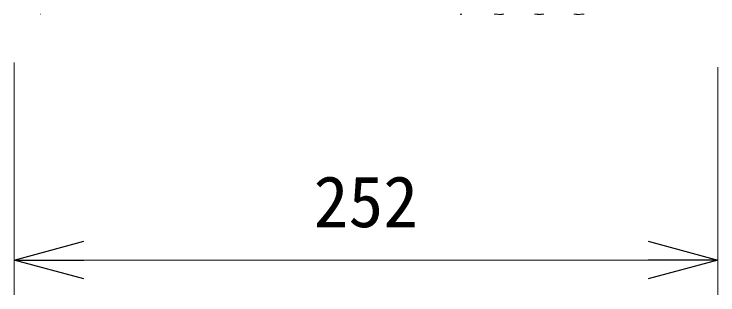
# Model space of a CAD drawing. Units: millimetres, scale not verified. Extents: x -62 to 63, y -56 to 57.
# Drawn here: x 15.98 to 41.18, y 8.31 to 18.37 of the extents above; entities that cross this region are included whole.
import ezdxf
from ezdxf.enums import TextEntityAlignment as Align

# ---------------------------------------------------------------- set-up
doc = ezdxf.new("R2010")
doc.units = ezdxf.units.MM
doc.header["$LTSCALE"] = 0.125
doc.layers.add('0-0_0', color=7, linetype='Continuous')
doc.layers.add('0-4_SUNPO', color=3, linetype='Continuous', lineweight=18)
doc.layers.add('0-5_GAIKEI', color=1, linetype='Continuous', lineweight=18)
doc.styles.add('ＭＳ ゴシック', font='')
doc.styles.get('ＭＳ ゴシック').set_extended_font_data('MS Gothic')

# ---------------------------------------------------------------- blocks, each defined once
blk = doc.blocks.new('_Open30')
at = {"layer": '0-0_0'}
blk.add_line((0, 0), (-1, 0), dxfattribs=at)
blk.add_lwpolyline([(-1, 0.26795), (0, 0), (-1, -0.26795)], dxfattribs=at)
blk = doc.blocks.new('D1')
at = {"layer": '0-4_SUNPO'}
for p, q in [((80.4695, 78.1279), (80.4695, 69.8104)), ((105.6695, 77.967), (105.6695, 69.8104)), ((103.1695, 71.0604), (82.9695, 71.0604))]:
    blk.add_line(p, q, dxfattribs=at)
at = {"layer": '0-4_SUNPO', "xscale": 2.5, "yscale": 2.5, "rotation": 180}
blk.add_blockref('_Open30', (80.4695, 71.0604), dxfattribs=at)
at = {"layer": '0-4_SUNPO', "xscale": 2.5, "yscale": 2.5}
blk.add_blockref('_Open30', (105.6695, 71.0604), dxfattribs=at)
at = {"layer": '0-4_SUNPO', "color": 7, "style": 'ＭＳ ゴシック'}
blk.add_text('252', height=1.833, dxfattribs=at).set_placement((91.1945, 71.6854), align=Align.BOTTOM_LEFT)

msp = doc.modelspace()

# ---------------------------------------------------------------- linework, layer by layer
at = {"layer": '0-5_GAIKEI', "color": 4}
msp.add_line((16.9163, 18.3664), (16.9197, 18.3664), dxfattribs=at)
at = {"layer": '0-5_GAIKEI'}
for p, q in [((31.9791, 18.3664), (31.9791, 18.3564)), ((33.3792, 18.3664), (33.3792, 18.3564)), ((33.5191, 18.3609), (33.5191, 18.3664)), ((34.6165, 18.365), (34.6149, 18.3657)), ((34.6165, 18.365), (34.6165, 18.3664)), ((34.7793, 18.3664), (34.7793, 18.3564)), ((34.9419, 18.365), (34.9419, 18.3664)), ((34.9436, 18.3657), (34.9419, 18.365)), ((36.0393, 18.3664), (36.0393, 18.3609)), ((36.1792, 18.3564), (36.1792, 18.3664))]:
    msp.add_line(p, q, dxfattribs=at)
for points in [[(31.9476, 18.3664), (31.9502, 18.3647), (31.9528, 18.3631), (31.9555, 18.3617), (31.9583, 18.3605), (31.9611, 18.3594), (31.964, 18.3585), (31.967, 18.3578), (31.9699, 18.3572), (31.973, 18.3567), (31.976, 18.3565), (31.9791, 18.3564)], [(31.9791, 18.3564), (31.9822, 18.3565), (31.9852, 18.3567), (31.9882, 18.3572), (31.9912, 18.3578), (31.9942, 18.3585), (31.9971, 18.3594), (32, 18.3605), (32.0028, 18.3617), (32.0055, 18.3631), (32.0082, 18.3647), (32.0108, 18.3664)], [(33.1649, 18.3664), (33.1843, 18.3647), (33.2037, 18.3631), (33.2232, 18.3617), (33.2426, 18.3605), (33.2621, 18.3594), (33.2816, 18.3585), (33.3011, 18.3578), (33.3206, 18.3572), (33.3401, 18.3567), (33.3597, 18.3565), (33.3792, 18.3564)], [(33.3792, 18.3564), (33.3919, 18.3564), (33.4047, 18.3565), (33.4174, 18.3567), (33.4301, 18.357), (33.4428, 18.3573), (33.4555, 18.3577), (33.4683, 18.3582), (33.481, 18.3587), (33.4937, 18.3594), (33.5064, 18.3601), (33.5191, 18.3609)], [(34.6182, 18.3647), (34.6181, 18.3647), (34.618, 18.3647), (34.6179, 18.3648), (34.6178, 18.3648), (34.6176, 18.3648), (34.6175, 18.3648), (34.6173, 18.3649), (34.6172, 18.3649), (34.6171, 18.3649), (34.617, 18.3649), (34.617, 18.3649), (34.6169, 18.365), (34.6168, 18.365), (34.6166, 18.365), (34.6165, 18.365)], [(34.6236, 18.3638), (34.6234, 18.3638), (34.6233, 18.3638), (34.6231, 18.3639), (34.623, 18.3639), (34.6229, 18.3639), (34.6229, 18.3639), (34.6228, 18.3639), (34.6227, 18.3639), (34.6226, 18.364), (34.6225, 18.364), (34.6223, 18.364), (34.6222, 18.364), (34.6222, 18.364), (34.6221, 18.3641), (34.622, 18.3641), (34.6219, 18.3641), (34.6218, 18.3641), (34.6217, 18.3641), (34.6216, 18.3641), (34.6215, 18.3641), (34.6215, 18.3642), (34.6214, 18.3642), (34.6213, 18.3642), (34.6212, 18.3642), (34.6211, 18.3642), (34.6209, 18.3642), (34.6208, 18.3643), (34.6198, 18.3645), (34.6197, 18.3645), (34.6196, 18.3645), (34.6195, 18.3645), (34.6194, 18.3645), (34.6193, 18.3645), (34.6192, 18.3645), (34.619, 18.3646), (34.619, 18.3646), (34.6187, 18.3646), (34.6186, 18.3647), (34.6182, 18.3647)], [(34.6285, 18.363), (34.6284, 18.363), (34.6278, 18.3631), (34.6277, 18.3631), (34.6275, 18.3631), (34.6274, 18.3631), (34.6273, 18.3632), (34.6273, 18.3632), (34.6272, 18.3632), (34.6271, 18.3632), (34.627, 18.3632), (34.6269, 18.3632), (34.6268, 18.3632), (34.6267, 18.3633), (34.6267, 18.3633), (34.6265, 18.3633), (34.6264, 18.3633), (34.6263, 18.3633), (34.6262, 18.3633), (34.6261, 18.3634), (34.626, 18.3634), (34.6258, 18.3634), (34.6257, 18.3634), (34.6255, 18.3635), (34.6254, 18.3635), (34.6251, 18.3635), (34.625, 18.3635), (34.6249, 18.3636), (34.6248, 18.3636), (34.6246, 18.3636), (34.6245, 18.3636), (34.6244, 18.3636), (34.6243, 18.3637), (34.6242, 18.3637), (34.6241, 18.3637), (34.624, 18.3637), (34.6239, 18.3637), (34.6238, 18.3637), (34.6236, 18.3638), (34.6236, 18.3638)], [(34.6338, 18.3622), (34.6337, 18.3622), (34.6336, 18.3623), (34.6335, 18.3623), (34.6334, 18.3623), (34.6333, 18.3623), (34.633, 18.3623), (34.6329, 18.3623), (34.6327, 18.3624), (34.6326, 18.3624), (34.6324, 18.3624), (34.6323, 18.3624), (34.6322, 18.3624), (34.6321, 18.3625), (34.632, 18.3625), (34.6319, 18.3625), (34.6318, 18.3625), (34.6317, 18.3625), (34.6315, 18.3625), (34.6314, 18.3625), (34.6308, 18.3626), (34.6307, 18.3626), (34.6306, 18.3627), (34.6305, 18.3627), (34.6302, 18.3627), (34.6301, 18.3627), (34.6301, 18.3627), (34.63, 18.3628), (34.6298, 18.3628), (34.6296, 18.3628), (34.6296, 18.3628), (34.6295, 18.3628), (34.6294, 18.3628), (34.6292, 18.3629), (34.6291, 18.3629), (34.629, 18.3629), (34.629, 18.3629), (34.6289, 18.3629), (34.6288, 18.3629), (34.6285, 18.363)], [(34.6389, 18.3616), (34.6389, 18.3616), (34.6388, 18.3616), (34.6387, 18.3616), (34.6386, 18.3616), (34.6385, 18.3616), (34.6383, 18.3616), (34.6382, 18.3617), (34.6382, 18.3617), (34.6381, 18.3617), (34.638, 18.3617), (34.6379, 18.3617), (34.6378, 18.3617), (34.6377, 18.3617), (34.6376, 18.3617), (34.6375, 18.3617), (34.6375, 18.3618), (34.6374, 18.3618), (34.6373, 18.3618), (34.6372, 18.3618), (34.6371, 18.3618), (34.6371, 18.3618), (34.6369, 18.3618), (34.6368, 18.3618), (34.6366, 18.3619), (34.6365, 18.3619), (34.6364, 18.3619), (34.6355, 18.362), (34.6355, 18.362), (34.6352, 18.362), (34.6351, 18.3621), (34.6351, 18.3621), (34.635, 18.3621), (34.6347, 18.3621), (34.6347, 18.3621), (34.6343, 18.3622), (34.6343, 18.3622), (34.634, 18.3622), (34.6339, 18.3622), (34.6338, 18.3622)], [(34.644, 18.361), (34.6438, 18.361), (34.6438, 18.361), (34.6436, 18.361), (34.6435, 18.361), (34.6434, 18.361), (34.6433, 18.361), (34.6431, 18.3611), (34.643, 18.3611), (34.6428, 18.3611), (34.6427, 18.3611), (34.6425, 18.3611), (34.6424, 18.3611), (34.6422, 18.3612), (34.6422, 18.3612), (34.642, 18.3612), (34.6419, 18.3612), (34.6419, 18.3612), (34.6418, 18.3612), (34.6417, 18.3612), (34.6416, 18.3612), (34.6416, 18.3612), (34.6414, 18.3613), (34.6413, 18.3613), (34.6413, 18.3613), (34.6412, 18.3613), (34.6411, 18.3613), (34.641, 18.3613), (34.6409, 18.3613), (34.6408, 18.3613), (34.6407, 18.3613), (34.6406, 18.3614), (34.6406, 18.3614), (34.6401, 18.3614), (34.64, 18.3614), (34.6393, 18.3615), (34.6392, 18.3615), (34.6391, 18.3615), (34.639, 18.3616), (34.6389, 18.3616)], [(34.6487, 18.3605), (34.6486, 18.3605), (34.6486, 18.3605), (34.6485, 18.3605), (34.6483, 18.3606), (34.6483, 18.3606), (34.6481, 18.3606), (34.6481, 18.3606), (34.6479, 18.3606), (34.6478, 18.3606), (34.6477, 18.3606), (34.6476, 18.3606), (34.6476, 18.3606), (34.6475, 18.3606), (34.6473, 18.3606), (34.6473, 18.3606), (34.6472, 18.3606), (34.6468, 18.3607), (34.6468, 18.3607), (34.6465, 18.3607), (34.6465, 18.3607), (34.6463, 18.3607), (34.6463, 18.3607), (34.6461, 18.3607), (34.646, 18.3608), (34.646, 18.3608), (34.6459, 18.3608), (34.6457, 18.3608), (34.6456, 18.3608), (34.6454, 18.3608), (34.6453, 18.3608), (34.6452, 18.3608), (34.6451, 18.3608), (34.645, 18.3609), (34.6449, 18.3609), (34.6448, 18.3609), (34.6447, 18.3609), (34.6446, 18.3609), (34.644, 18.361), (34.644, 18.361)], [(34.6528, 18.3602), (34.6526, 18.3602), (34.6526, 18.3602), (34.6525, 18.3603), (34.6524, 18.3603), (34.6524, 18.3603), (34.6523, 18.3603), (34.6521, 18.3603), (34.652, 18.3603), (34.6519, 18.3603), (34.6518, 18.3603), (34.6516, 18.3603), (34.6515, 18.3603), (34.6513, 18.3603), (34.6513, 18.3603), (34.6512, 18.3603), (34.6511, 18.3604), (34.6511, 18.3604), (34.651, 18.3604), (34.6509, 18.3604), (34.6508, 18.3604), (34.6507, 18.3604), (34.6506, 18.3604), (34.6505, 18.3604), (34.6504, 18.3604), (34.6502, 18.3604), (34.6502, 18.3604), (34.65, 18.3604), (34.65, 18.3604), (34.6499, 18.3604), (34.6498, 18.3604), (34.6497, 18.3605), (34.6497, 18.3605), (34.6494, 18.3605), (34.6494, 18.3605), (34.6492, 18.3605), (34.6491, 18.3605), (34.6489, 18.3605), (34.6489, 18.3605), (34.6487, 18.3605)], [(34.6571, 18.3599), (34.657, 18.3599), (34.6569, 18.3599), (34.6567, 18.3599), (34.6566, 18.36), (34.6565, 18.36), (34.6564, 18.36), (34.6563, 18.36), (34.6562, 18.36), (34.6562, 18.36), (34.6561, 18.36), (34.6559, 18.36), (34.6558, 18.36), (34.6557, 18.36), (34.6556, 18.36), (34.6554, 18.36), (34.6553, 18.36), (34.6552, 18.3601), (34.6551, 18.3601), (34.655, 18.3601), (34.655, 18.3601), (34.6549, 18.3601), (34.6548, 18.3601), (34.6546, 18.3601), (34.6545, 18.3601), (34.6544, 18.3601), (34.6543, 18.3601), (34.6541, 18.3601), (34.654, 18.3601), (34.6539, 18.3602), (34.6538, 18.3602), (34.6537, 18.3602), (34.6537, 18.3602), (34.6536, 18.3602), (34.6534, 18.3602), (34.6533, 18.3602), (34.6532, 18.3602), (34.6531, 18.3602), (34.6529, 18.3602), (34.6528, 18.3602)], [(34.6613, 18.3596), (34.6612, 18.3596), (34.661, 18.3596), (34.661, 18.3596), (34.6608, 18.3596), (34.6607, 18.3596), (34.6605, 18.3597), (34.6605, 18.3597), (34.6603, 18.3597), (34.6602, 18.3597), (34.6602, 18.3597), (34.6601, 18.3597), (34.66, 18.3597), (34.66, 18.3597), (34.6597, 18.3597), (34.6597, 18.3597), (34.6595, 18.3597), (34.6595, 18.3597), (34.6592, 18.3598), (34.6592, 18.3598), (34.659, 18.3598), (34.659, 18.3598), (34.6589, 18.3598), (34.6588, 18.3598), (34.6587, 18.3598), (34.6587, 18.3598), (34.6585, 18.3598), (34.6584, 18.3598), (34.6582, 18.3598), (34.6582, 18.3598), (34.658, 18.3599), (34.6579, 18.3599), (34.6577, 18.3599), (34.6577, 18.3599), (34.6576, 18.3599), (34.6575, 18.3599), (34.6575, 18.3599), (34.6574, 18.3599), (34.6572, 18.3599), (34.6571, 18.3599)], [(34.6649, 18.3594), (34.6648, 18.3594), (34.6648, 18.3594), (34.6647, 18.3594), (34.6646, 18.3594), (34.6646, 18.3594), (34.6645, 18.3594), (34.6644, 18.3594), (34.6643, 18.3594), (34.6642, 18.3594), (34.6641, 18.3594), (34.664, 18.3594), (34.6639, 18.3594), (34.6638, 18.3594), (34.6638, 18.3594), (34.6637, 18.3594), (34.6635, 18.3594), (34.6634, 18.3595), (34.6633, 18.3595), (34.6633, 18.3595), (34.6632, 18.3595), (34.6631, 18.3595), (34.6631, 18.3595), (34.663, 18.3595), (34.6629, 18.3595), (34.6629, 18.3595), (34.6628, 18.3595), (34.6627, 18.3595), (34.6627, 18.3595), (34.6626, 18.3595), (34.6624, 18.3595), (34.6623, 18.3595), (34.6621, 18.3595), (34.662, 18.3596), (34.6618, 18.3596), (34.6617, 18.3596), (34.6615, 18.3596), (34.6615, 18.3596), (34.6614, 18.3596), (34.6613, 18.3596)], [(34.6708, 18.3591), (34.6707, 18.3591), (34.6704, 18.3591), (34.6703, 18.3591), (34.6701, 18.3591), (34.67, 18.3591), (34.67, 18.3591), (34.6699, 18.3591), (34.6696, 18.3592), (34.6695, 18.3592), (34.6691, 18.3592), (34.6691, 18.3592), (34.6687, 18.3592), (34.6687, 18.3592), (34.668, 18.3592), (34.6679, 18.3592), (34.6677, 18.3592), (34.6676, 18.3592), (34.6675, 18.3592), (34.6675, 18.3592), (34.6674, 18.3592), (34.6673, 18.3592), (34.6673, 18.3592), (34.6672, 18.3592), (34.6671, 18.3592), (34.6671, 18.3593), (34.6669, 18.3593), (34.6669, 18.3593), (34.6667, 18.3593), (34.6667, 18.3593), (34.6665, 18.3593), (34.6665, 18.3593), (34.6663, 18.3593), (34.6663, 18.3593), (34.6661, 18.3593), (34.666, 18.3593), (34.6651, 18.3593), (34.665, 18.3594), (34.665, 18.3594), (34.6649, 18.3594)], [(34.675, 18.3589), (34.6749, 18.3589), (34.6749, 18.3589), (34.6748, 18.3589), (34.6747, 18.3589), (34.6747, 18.3589), (34.6745, 18.3589), (34.6745, 18.3589), (34.6744, 18.3589), (34.6743, 18.3589), (34.6743, 18.3589), (34.6742, 18.3589), (34.6741, 18.3589), (34.6741, 18.3589), (34.674, 18.3589), (34.6739, 18.3589), (34.6739, 18.359), (34.6737, 18.359), (34.6737, 18.359), (34.6735, 18.359), (34.6735, 18.359), (34.6734, 18.359), (34.6733, 18.359), (34.673, 18.359), (34.6729, 18.359), (34.6723, 18.359), (34.6722, 18.359), (34.6722, 18.359), (34.6721, 18.359), (34.672, 18.3591), (34.6719, 18.3591), (34.6718, 18.3591), (34.6717, 18.3591), (34.6716, 18.3591), (34.6715, 18.3591), (34.6714, 18.3591), (34.6713, 18.3591), (34.6711, 18.3591), (34.671, 18.3591), (34.6708, 18.3591)], [(34.7054, 18.3595), (34.7046, 18.3594), (34.7039, 18.3594), (34.7031, 18.3593), (34.7023, 18.3593), (34.7015, 18.3592), (34.7007, 18.3592), (34.7001, 18.3592), (34.6994, 18.3591), (34.6987, 18.3591), (34.6981, 18.3591), (34.6974, 18.3591), (34.6967, 18.3591), (34.6961, 18.359), (34.6954, 18.359), (34.6947, 18.359), (34.694, 18.359), (34.6934, 18.3589), (34.6927, 18.3589), (34.692, 18.3589), (34.6913, 18.3589), (34.6906, 18.3588), (34.6899, 18.3588), (34.6893, 18.3588), (34.6886, 18.3588), (34.6764, 18.3588), (34.6759, 18.3588), (34.6758, 18.3588), (34.6758, 18.3588), (34.6757, 18.3588), (34.6756, 18.3588), (34.6756, 18.3588), (34.6755, 18.3588), (34.6754, 18.3589), (34.6754, 18.3589), (34.6753, 18.3589), (34.6752, 18.3589), (34.6752, 18.3589), (34.6751, 18.3589), (34.675, 18.3589)], [(34.6931, 18.3583), (34.6862, 18.3585), (34.6794, 18.3588)], [(34.9419, 18.365), (34.9385, 18.3644), (34.935, 18.3638), (34.9316, 18.3633), (34.9282, 18.3628), (34.9248, 18.3623), (34.9214, 18.3619), (34.918, 18.3615), (34.9146, 18.3611), (34.9112, 18.3608), (34.9078, 18.3605), (34.9043, 18.3602), (34.8912, 18.3592), (34.8837, 18.3588), (34.8762, 18.3585), (34.8686, 18.3582), (34.8609, 18.3579), (34.8532, 18.3576), (34.8455, 18.3574), (34.8378, 18.3572), (34.83, 18.357), (34.8222, 18.3568), (34.8144, 18.3567), (34.8066, 18.3566), (34.7988, 18.3565), (34.791, 18.3564), (34.7832, 18.3564), (34.7758, 18.3564), (34.7689, 18.3564), (34.762, 18.3565), (34.7551, 18.3566), (34.7482, 18.3567), (34.7413, 18.3568), (34.7344, 18.357), (34.7275, 18.3571), (34.7207, 18.3573), (34.7138, 18.3575), (34.7069, 18.3578), (34.7, 18.358), (34.6931, 18.3583)], [(34.7347, 18.3624), (34.7339, 18.3623), (34.7332, 18.3622), (34.7324, 18.3621), (34.7317, 18.362), (34.7309, 18.3619), (34.7301, 18.3618), (34.7294, 18.3617), (34.7286, 18.3616), (34.7278, 18.3615), (34.727, 18.3614), (34.7262, 18.3614), (34.7254, 18.3613), (34.7246, 18.3612), (34.7238, 18.3611), (34.7229, 18.361), (34.7221, 18.3609), (34.7214, 18.3608), (34.7207, 18.3607), (34.7201, 18.3607), (34.7194, 18.3606), (34.7187, 18.3605), (34.718, 18.3605), (34.7173, 18.3604), (34.7166, 18.3603), (34.7159, 18.3602), (34.7152, 18.3602), (34.7145, 18.3601), (34.7138, 18.36), (34.713, 18.36), (34.7123, 18.3599), (34.7115, 18.3598), (34.7108, 18.3598), (34.71, 18.3597), (34.7093, 18.3597), (34.7085, 18.3596), (34.7077, 18.3596), (34.707, 18.3595), (34.7062, 18.3595), (34.7054, 18.3595)], [(34.7588, 18.3664), (34.7583, 18.3663), (34.7578, 18.3662), (34.7573, 18.3661), (34.7569, 18.366), (34.7564, 18.3659), (34.7559, 18.3658), (34.7554, 18.3657), (34.7549, 18.3656), (34.7545, 18.3656), (34.754, 18.3655), (34.7536, 18.3654), (34.7529, 18.3653), (34.7522, 18.3652), (34.7516, 18.3651), (34.7509, 18.365), (34.7503, 18.3649), (34.7496, 18.3647), (34.749, 18.3646), (34.7483, 18.3645), (34.7477, 18.3643), (34.747, 18.3642), (34.7464, 18.364), (34.7457, 18.3639), (34.745, 18.3638), (34.7443, 18.3637), (34.7436, 18.3636), (34.7429, 18.3635), (34.7422, 18.3634), (34.7416, 18.3633), (34.7409, 18.3632), (34.7402, 18.3631), (34.7395, 18.363), (34.7388, 18.363), (34.7381, 18.3629), (34.7375, 18.3628), (34.7368, 18.3627), (34.7361, 18.3626), (34.7354, 18.3625), (34.7347, 18.3624)], [(36.0393, 18.3609), (36.0337, 18.364), (36.033, 18.3643), (36.0324, 18.3647), (36.0323, 18.3647), (36.0318, 18.3648), (36.026, 18.3662), (36.0255, 18.3664), (36.0254, 18.3664)], [(36.0393, 18.3609), (36.052, 18.3601), (36.0647, 18.3594), (36.0774, 18.3587), (36.0901, 18.3582), (36.1028, 18.3577), (36.1156, 18.3573), (36.1283, 18.357), (36.141, 18.3567), (36.1537, 18.3565), (36.1665, 18.3564), (36.1792, 18.3564)], [(36.1792, 18.3564), (36.1987, 18.3565), (36.2182, 18.3567), (36.2377, 18.3572), (36.2572, 18.3578), (36.2767, 18.3585), (36.2962, 18.3594), (36.3157, 18.3605), (36.3352, 18.3617), (36.3546, 18.3631), (36.3741, 18.3647), (36.3935, 18.3664)]]:
    msp.add_lwpolyline(points, dxfattribs=at)

# ---------------------------------------------------------------- block references
at = {"layer": '0-4_SUNPO'}
msp.add_blockref('D1', (-64.4907, -61.4996), dxfattribs=at)

doc.saveas('drawing.dxf')
